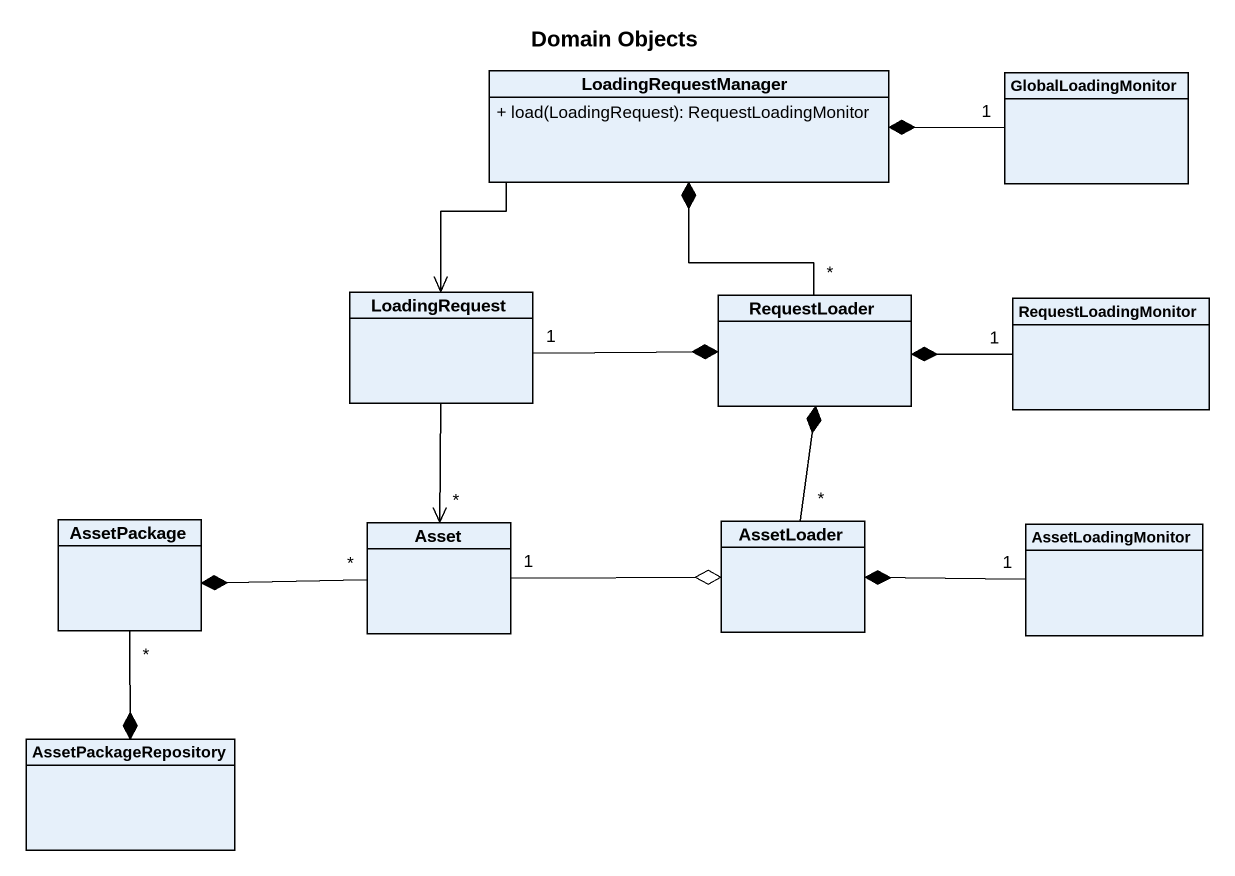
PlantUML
@startuml
title Domain Objects
hide circle
hide empty members
skinparam classAttributeIconSize 0
class LoadingRequestManager {
  + load(LoadingRequest): RequestLoadingMonitor
}
class GlobalLoadingMonitor
class LoadingRequest
class RequestLoader
class RequestLoadingMonitor
class AssetPackage
class Asset
class AssetLoader
class AssetLoadingMonitor
class AssetPackageRepository
LoadingRequestManager --> LoadingRequest
GlobalLoadingMonitor "1" -left-* LoadingRequestManager
LoadingRequest "1" -right-* RequestLoader
LoadingRequest --> "*" Asset
RequestLoader "*" -up-* LoadingRequestManager
RequestLoadingMonitor "1" -left-* RequestLoader
AssetPackage "*" --* AssetPackageRepository
Asset "*" -left-* AssetPackage
Asset "1" -right-o AssetLoader
AssetLoader "*" -up-* RequestLoader
AssetLoadingMonitor "1" -left-* AssetLoader
@enduml
